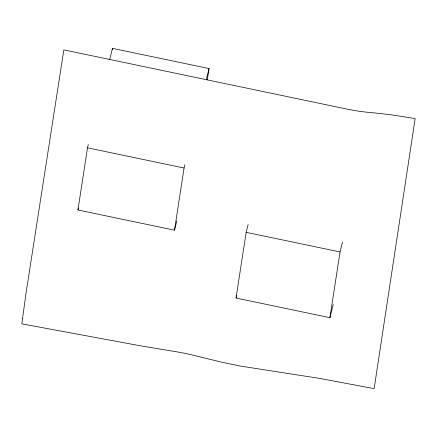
<?xml version="1.0" encoding="UTF-8"?>
<svg xmlns="http://www.w3.org/2000/svg" width="437" height="437" viewBox="0 0 437 437"><rect width="100%" height="100%" fill="white"/><g stroke="black" fill="none" stroke-linecap="round" stroke-linejoin="round"><path stroke-width="0.66" d="M176.816 220.958L174.5 230.179L77.933 209.984L87.509 147.826L88.334 144.532M112.282 49.703L112.489 48.365L209.055 68.56L207.302 79.922M174.5 230.179L184.07 168.016L184.9 164.722M333.229 304.513L329.919 317.677L236.04 298.045L246.157 232.331L248.14 224.432M329.919 317.677L340.035 251.963L342.515 242.087M109.676 59.563L112.489 48.365M77.933 209.984L78.431 208.012M206.242 79.758L209.055 68.56M236.04 298.045L236.701 295.412M87.509 147.826L184.07 168.016M246.157 232.331L340.035 251.963M22.5 318.797L21.85 323.866L140.381 345.793L170.993 350.895A199.196 151.502 8.7 0 1 197.966 356.384L221.335 362.109L239.853 365.988L319.999 378.464L374.148 388.635L415.15 118.585L391.295 114.8L374.061 112.855A158.615 120.634 8.7 0 1 346.672 109.026L63.84 49.873L25.941 293.811L22.5 318.797"/></g></svg>
